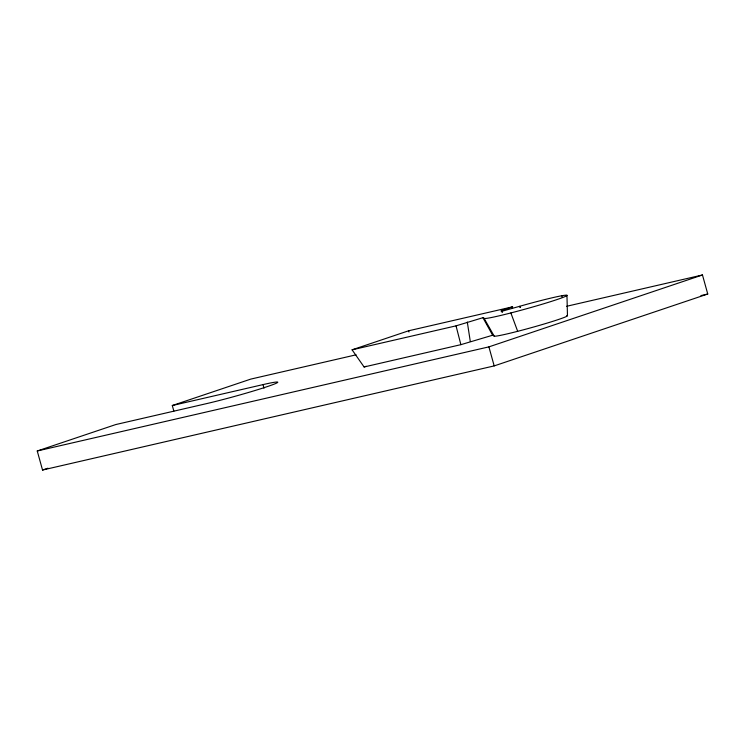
<?xml version="1.0" encoding="UTF-8"?>
<svg xmlns="http://www.w3.org/2000/svg" width="745" height="745" viewBox="0 0 745 745"><rect width="100%" height="100%" fill="white"/><g stroke="black" fill="none" stroke-linecap="round" stroke-linejoin="round"><path stroke-width="1.12" d="M512.476 308.132L512.569 306.828L408.614 330.789L352.087 349.824L364.091 366.978L460.876 344.665L492.641 335.231L494.112 336.004M566.638 306.288L702.47 274.97L707.75 294.014L494.186 365.907L42.53 470.03L37.25 450.986L115.764 424.557L206.486 403.641A44.504 2.17 -15.5 0 0 267.017 386.692A44.504 2.17 -15.5 0 0 263.022 384.606L172.3 405.522L173.855 411.128M172.3 405.522L250.814 379.093L356.091 354.825M352.087 349.824L456.042 325.854L482.918 317.696L484.064 318.292L494.112 336.014A38.079 1.863 -15.5 0 0 534.305 326.832A38.079 1.863 -15.5 0 0 566.777 315.545M501.329 311.885L501.311 310.618L512.569 306.828M42.53 470.03L47.978 468.195M364.091 366.978L366.186 366.27M37.25 450.986L488.906 346.872L702.47 274.97M501.311 310.618L502.335 311.159L519.74 306.279L520.103 307.48M700.961 295.579L707.75 294.014M482.918 317.696L492.641 335.231M510.865 312.937L517.673 331.311M520.289 307.424L519.926 306.223A43.024 2.105 -15.5 0 1 566.824 295.225A43.024 2.105 -15.5 0 1 527.302 308.532A43.024 2.105 -15.5 0 1 484.064 318.301M408.614 330.789L408.977 331.991M488.906 346.872L494.186 365.907M263.022 384.606L264.009 388.182M456.042 325.854L460.876 344.665M467.301 322.063L470.3 341.489M562.047 295.709L562.065 296.985M502.335 311.159L502.391 312.434M566.954 295.29L567.466 315.647"/></g></svg>
